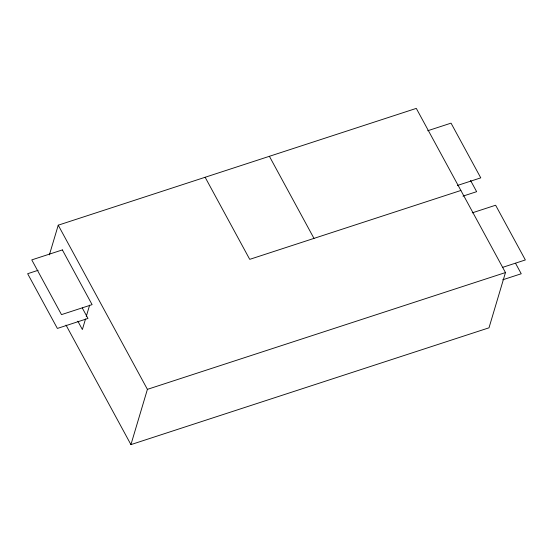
<?xml version="1.0" encoding="UTF-8"?>
<svg xmlns="http://www.w3.org/2000/svg" width="553" height="553" viewBox="0 0 553 553"><rect width="100%" height="100%" fill="white"/><g stroke="black" fill="none" stroke-linecap="round" stroke-linejoin="round"><path stroke-width="0.83" d="M49.383 254.871L58.238 225.182L416.298 108.388L505.47 272.56L488.997 327.818L130.93 444.612L66.007 325.081M85.521 318.97L82.376 329.533L77.849 321.196M86.247 316.53L89.641 305.152M130.93 444.612L147.409 389.353L58.238 225.182M427.683 130.757L451.041 123.139L480.764 177.859L457.407 185.476M38.122 270.299L27.65 273.714L57.374 328.434L87.975 318.452L82.279 307.959M460.884 190.474L249.721 259.35L205.135 177.264M462.958 196.142L476.645 191.677L470.541 180.43M472.269 212.843L495.626 205.225L525.35 259.945L502.801 267.306M147.409 389.353L505.47 272.56M502.712 279.804L521.23 273.763L515.534 263.269M269.401 156.305L313.986 238.391M62.371 249.915L31.77 259.896L61.494 314.622L92.095 304.641L62.371 249.915"/></g></svg>
